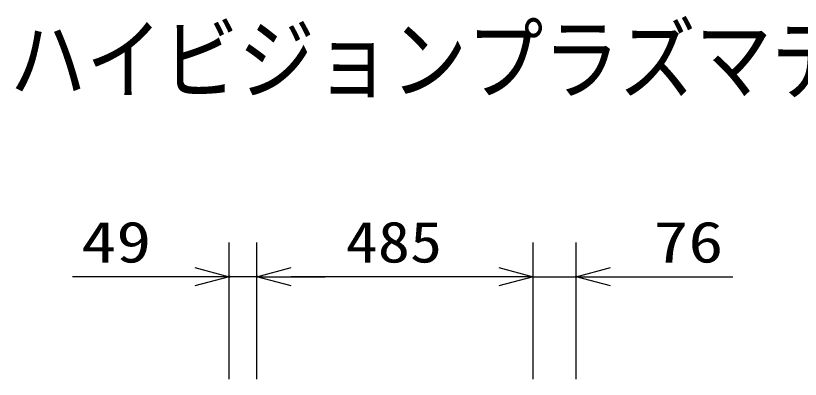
# Model space of a CAD drawing. Units: millimetres, scale not verified. Extents: x -63 to 63, y -57 to 57.
# Drawn here: x -35.17 to 10.78, y 36.12 to 57.39 of the extents above; entities that cross this region are included whole.
import ezdxf
from ezdxf.enums import TextEntityAlignment as Align

# ---------------------------------------------------------------- set-up
doc = ezdxf.new("R2010")
doc.units = ezdxf.units.MM
doc.header["$LTSCALE"] = 0.190236
doc.header["$PDMODE"] = 32
doc.header["$PDSIZE"] = 0.0951
doc.linetypes.add('DASHED1', pattern=[1.8, 1.2, -0.6])
for name, color, linetype in [('0-0_MOJI1', 2, 'Continuous'), ('0-3_SUNPO', 3, 'Continuous'), ('0-4_S1', 3, 'DASHED1'), ('0-7_DEFPOINTS', 7, 'Continuous')]:
    doc.layers.add(name, color=color, linetype=linetype)
doc.styles.add('ＭＳ ゴシック', font='')
doc.styles.get('ＭＳ ゴシック').set_extended_font_data('MS Gothic')

# ---------------------------------------------------------------- blocks, each defined once
blk = doc.blocks.new('_OPEN30')
at = {"layer": '0-4_S1', "color": 7, "linetype": 'Continuous'}
blk.add_line((0, 0), (-1, 0), dxfattribs=at)
blk.add_lwpolyline([(-1, 0.26795), (0, 0), (-1, -0.26795)], dxfattribs=at)

msp = doc.modelspace()

# ---------------------------------------------------------------- linework, layer by layer
at = {"layer": '0-3_SUNPO'}
for p, q in [((-22.6681, 36.1159), (-22.6681, 44.1159)), ((-21.0348, 36.1159), (-21.0348, 44.1159)), ((-21.0348, 36.1159), (-21.0348, 44.1159)), ((-4.8681, 36.1159), (-4.8681, 44.1159)), ((-4.8681, 36.1159), (-4.8681, 44.1159)), ((-2.3348, 36.1159), (-2.3348, 44.1159)), ((-24.6681, 42.1159), (-31.8348, 42.1159)), ((-21.0348, 42.1159), (-22.6681, 42.1159)), ((-6.8681, 42.1159), (-19.0348, 42.1159)), ((-19.0348, 42.1159), (-17.0348, 42.1159)), ((-6.8681, 42.1159), (-8.8681, 42.1159)), ((-4.8681, 42.1159), (-2.3348, 42.1159)), ((-0.3348, 42.1159), (6.8319, 42.1159))]:
    msp.add_line(p, q, dxfattribs=at)
at = {"layer": '0-7_DEFPOINTS'}
for p in [(-22.6681, 42.1159), (-21.0348, 42.1159), (-2.3348, 42.1159)]:
    msp.add_point(p, dxfattribs=at)

# ---------------------------------------------------------------- block references
at = {"layer": '0-3_SUNPO', "xscale": 2, "yscale": 2}
for p in [(-22.6681, 42.1159), (-4.8681, 42.1159), (-4.8681, 42.1159)]:
    msp.add_blockref('_OPEN30', p, dxfattribs=at)
at = {"layer": '0-3_SUNPO', "xscale": 2, "yscale": 2, "rotation": 180}
for p in [(-21.0348, 42.1159), (-21.0348, 42.1159), (-2.3348, 42.1159)]:
    msp.add_blockref('_OPEN30', p, dxfattribs=at)

# ---------------------------------------------------------------- texts
at = {"layer": '0-0_MOJI1', "style": 'ＭＳ ゴシック', "width": 0.85}
msp.add_text('ハイビジョンプラズマディスプレイ壁掛け金具付', height=3.848, dxfattribs=at).set_placement((-35.5001, 51.7599), align=Align.BOTTOM_LEFT)
at = {"layer": '0-3_SUNPO', "style": 'ＭＳ ゴシック'}
for s, width, p in [('49', 1.25, (-31.3184, 42.2254)), ('485', 1.15, (-15.8386, 42.2254)), ('76', 1.25, (2.1816, 42.2254))]:
    msp.add_text(s, height=2.406, dxfattribs=dict(at, width=width)).set_placement(p, align=Align.BOTTOM_LEFT)

doc.saveas('drawing.dxf')
